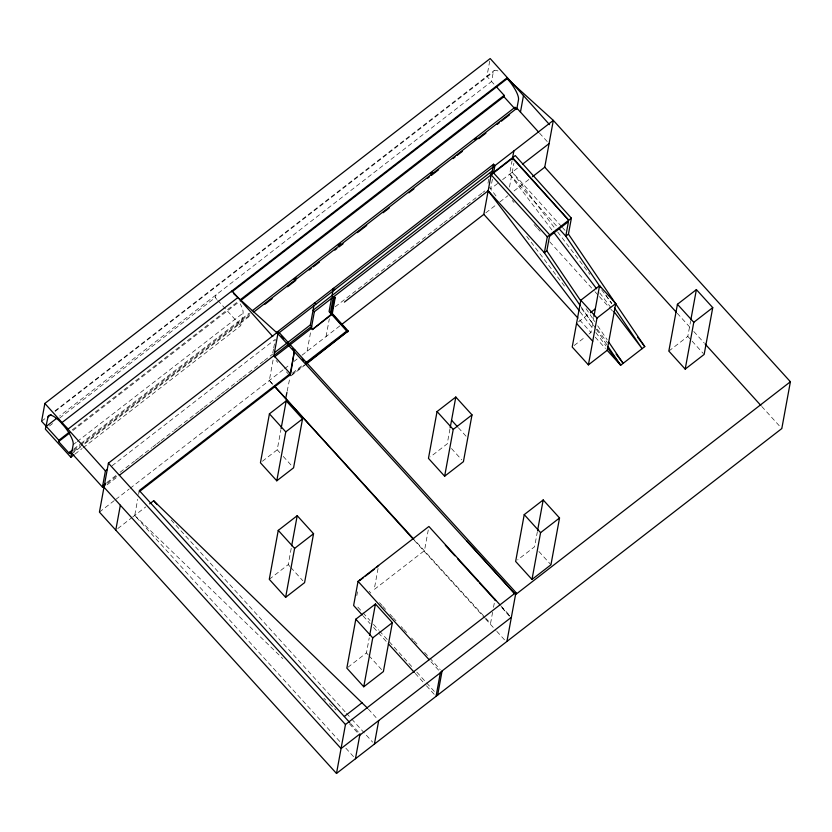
<?xml version="1.0" encoding="UTF-8"?>
<svg xmlns="http://www.w3.org/2000/svg" width="832" height="832" viewBox="0 0 832 832"><rect width="100%" height="100%" fill="white"/><g stroke="black" fill="none" stroke-linecap="round" stroke-linejoin="round"><path stroke-width="0.62" stroke-dasharray="4.16 3.12" d="M339.747 741.458L134.732 515.434L137.696 499.314M138.601 494.354L139.058 491.868M83.148 447.751L240.739 325.697L243.048 313.134A19.323 5.699 52.2 0 0 240.302 303.919M272.792 352.955L273.478 349.242M273.707 348.015L275.288 339.362L111.55 466.18M272.782 384.353L269.308 380.515L273.27 358.935M262.413 461.25L277.222 449.79L280.904 429.718M307.112 351.239L310.835 330.928M326.061 336.565L329.326 318.781M269.277 579.311L288.226 564.626L291.221 548.319M356.824 595.556L357.51 591.833M378.061 568.464L374.192 589.555L424.476 550.607L428.355 529.516M347.818 667.358L366.465 652.922L369.221 637.874M489.715 61.09L486.918 76.357L494.936 85.197M497.942 70.97A19.323 5.699 52.2 0 0 493.314 72.041L491.577 81.494L59.561 416.083M487.989 183.217L488.883 178.308M492.409 179.192L490.63 188.895L497.692 198.182M449.966 428.917L447.231 443.83L430.435 456.841M551.928 229.954L509.59 174.21L512.034 160.878M509.506 187.034L513.874 163.228M492.596 612.279L490.547 623.449L414.731 540.197M493.511 607.318L494.426 602.358M537.389 531.565L534.602 546.749L517.639 559.884M589.004 334.017L590.98 332.488L593.715 317.585M668.845 351.083L687.804 336.409L690.591 321.225M287.175 391.186L289.879 377.738M59.686 418.049L215.238 297.575L216.143 294.819M41.6 421.252L45.708 418.07M54.943 410.925L494.083 70.637M55.172 411.382L493.314 72.041M49.452 425.974L52.52 423.592M72.186 429.936L238.41 301.194M72.966 430.466L239.2 301.725M73.174 444.704L76.242 442.322M77.262 441.532L243.048 313.134M73.767 449.01L79.924 444.246M80.954 443.456L249.226 313.123M73.528 450.341L79.685 445.567M80.704 444.777L250.016 313.654M73.674 451.526L250.754 314.371M71.438 454.147L80.652 447.013M84.739 443.841L250.567 315.411M74.963 454.095L82.118 448.542M106.787 482.591L115.991 475.457M120.089 472.285L134.41 461.188M135.439 460.398L138.507 458.026M139.526 457.226L151.809 447.72M152.838 446.93L155.906 444.548M156.926 443.758L159.994 441.376M161.023 440.586L173.306 431.07M174.325 430.279L177.393 427.898M178.422 427.107L198.89 411.258M199.909 410.467L202.977 408.086M204.006 407.295L216.278 397.779M217.308 396.989L220.376 394.618M221.395 393.817L224.474 391.446M225.493 390.655L237.775 381.139M238.794 380.349L241.862 377.967M242.892 377.177L263.359 361.327M264.378 360.537L272.563 354.193M107.557 483.122L117.79 475.197M335.234 306.79L403.874 253.635M404.893 252.834L421.283 240.146M422.313 239.346L438.703 226.658M439.733 225.857L442.801 223.475M443.83 222.685L456.123 213.169M457.142 212.368L460.221 209.986M461.24 209.196L481.738 193.326M482.758 192.535L484.806 190.944M107.068 484.827L118.321 476.112M497.609 183.487L490.63 188.895L489.32 187.45M502.601 179.618L518.378 167.398M99.424 512.096L114.774 500.198M115.804 499.408L129.106 489.102M130.135 488.311L283.608 369.439M284.638 368.649L289.744 364.697M293.831 361.535L297.918 358.363M301.995 355.202L340.413 325.458M485.846 212.815L495.872 205.046M499.886 201.937L507.915 195.718M514.051 190.965L529.402 179.078M292.552 372.986L303.805 364.281M292.105 374.41L304.377 364.905M290.95 375.908L305.219 364.853M117.77 528.57L131.737 517.754M132.735 516.984L145.714 506.938M578.531 321.88L589.389 313.466M574.194 345.498L585.062 337.085M134.732 515.434L282.87 658.632M323.856 698.266L325.728 700.066M329.451 703.664L335.972 709.977M509.538 615.982L500.916 606.507L509.506 616.002M276.089 360.506L277.815 362.398M286.437 371.873L289.026 374.712M269.308 380.515L273.624 385.258M539.531 133.11L548.205 142.678M677.227 313.248L690.3 327.662M693.784 331.5L704.246 343.034M761.769 406.453L781.81 428.553M687.804 336.409L691.246 340.205M692.11 341.151L703.29 353.486M561.527 226.491L512.242 172.151L556.941 230.994M562.39 227.448L564.98 230.308M509.59 174.21L557.138 226.637M512.273 200.522L514.02 202.446M534.061 224.546L536.682 227.438M537.555 228.394L540.166 231.275M549.754 241.852L594.214 290.867M595.088 291.824L598.572 295.672M599.446 296.629L609.908 308.162M610.771 309.119L612.518 311.043M579.665 320.008L590.98 332.488M595.244 337.189L605.467 348.462M458.37 427.731L466.045 436.186M451.485 448.531L461.708 459.794M538.907 551.491L550.95 564.772M500.999 605.956L509.61 615.441M215.238 297.575L216.944 299.447M217.786 300.383L240.739 325.697M414.398 540.478L484.682 617.968M485.545 618.925L495.955 630.396M496.829 631.353L506.376 641.878M277.222 449.79L279.802 452.639M283.244 456.425L291.845 465.92M369.106 591.188L370.833 593.102M379.517 602.67L382.117 605.54M382.98 606.497L385.59 609.367M389.927 614.151L392.527 617.011M393.39 617.968L396.001 620.838M401.201 626.579L402.938 628.493M403.801 629.45L407.274 633.277M411.611 638.061L413.348 639.974M414.211 640.931L417.685 644.758M424.632 652.402L428.969 657.186M429.832 658.143L440.242 669.625M430.924 661.7L439.608 671.258M357.833 607.1L362.17 611.884M363.043 612.841L369.98 620.495M373.454 624.322L378.654 630.063M379.527 631.02L413.358 668.314M416.832 672.142L435.053 692.234M363.168 616.002L370.105 623.657M373.578 627.484L386.589 641.826M415.22 673.39L425.63 684.871M426.504 685.828L434.304 694.439M288.226 564.626L289.952 566.519M290.815 567.476L302.858 580.757M366.465 652.922L368.15 654.794M369.002 655.72L381.69 669.718M368.399 709.134L377.874 719.576M171.142 519.99L345.613 712.348M346.486 713.305L350.854 718.12M351.728 719.077L372.663 742.165M350.553 723.445L359.154 732.93M349.45 723.819L358.051 733.304M345.852 748.186L353.704 756.839M557.721 232.024L589.878 274.352M601.64 289.827L611.832 303.254M599.768 292.916L610.75 307.372M526.708 236.371L565.916 287.986M581.599 308.63L594.142 325.146M597.282 329.274L607.474 342.701M580.133 311.854L591.926 327.371M595.837 332.53L606.029 345.946M605.769 295.09L611.582 303.67M586.082 308.703L594.807 321.558M597.719 325.842L607.173 339.768M581.069 306.842L595.494 328.11M596.222 329.181L607.89 346.382"/><path stroke-width="1.25" d="M290.514 374.566L294.289 351.707M549.526 124.634L490.183 58.552L44.866 403.447L41.6 421.252L58.843 440.263L58.604 441.594L69.42 453.513L69.67 452.192L72.748 449.81M73.934 454.886L70.866 457.267L45.365 429.146L47.996 416.946L51.074 414.565M70.866 457.267L73.174 444.704A19.323 5.699 52.2 0 0 61.922 423.55A19.323 5.699 52.2 0 0 47.996 416.946M71.625 453.107L102.45 487.084L105.414 470.933L107.463 469.331M506.938 641.441L515.923 592.509L278.283 331.594L108.41 463.164L99.424 512.096L336.492 773.448L781.81 428.553L790.4 381.753L553.332 120.39L507.239 78.655L507.437 77.563L62.119 422.469L61.922 423.55L68.047 429.104L237.921 297.523M115.783 530.119L120.349 505.232M276.546 332.498L493.584 164.216L494.894 165.651L493.563 172.921M278.283 331.594L273.874 355.628L290.264 373.63L139.298 490.547L349.69 722.498M269.422 413.858L260.437 462.779L276.786 480.802L293.571 467.813L302.546 418.881L286.198 400.858L269.422 413.858L285.771 431.881L276.786 480.802M289.89 375.658L294.674 349.586M281.133 428.459L286.198 400.858M274.612 352.612L310.367 324.917L313.945 305.427M274.529 356.876L311.303 328.39L314.361 311.709L333.32 297.034L330.387 312.998M311.303 328.39L312.364 329.555L332.301 313.508L348.161 330.99L306.238 364.073M278.252 530.379L269.277 579.311L285.626 597.334L304.574 582.65L313.56 533.718L297.211 515.694L278.252 530.379L294.601 548.402L285.626 597.334M331.562 298.043L329.077 311.553L347.308 331.656M331.448 314.174L334.381 298.199L335.234 297.544L334.173 296.369L512.512 158.246L568.714 220.21L512.626 157.633M312.364 329.555L332.176 314.215L335.234 297.544M291.678 545.802L297.211 515.694M500.146 604.999L428.906 526.469L358.051 581.35L353.621 605.478L362.294 615.046M359.663 580.102L359.559 580.674L363.553 577.574M355.815 619.195L346.84 668.117L363.761 686.774L383.386 671.58L392.361 622.658L375.44 604.001L355.815 619.195L372.746 637.853L363.761 686.774M336.492 773.448L345.467 724.526L515.923 592.509M378.622 565.417L376.522 567.528M369.689 635.357L375.44 604.001M355.451 758.763L360.017 733.876L341.058 748.561L104 487.209M374.4 744.089L378.726 720.522M437.05 411.559L428.459 458.37L444.642 476.216L463.414 461.677L472.004 414.877L455.811 397.03L437.05 411.559L453.232 429.406L444.642 476.216M314.361 311.709L313.061 310.274L489.902 172.775L492.367 170.872L493.667 172.307L515.278 155.574L571.376 218.15L568.443 234.114L565.791 236.174L558.875 228.55M240.219 300.924L503.922 96.689L504.171 95.368L496.61 87.038M341.432 324.657L483.839 214.365L491.098 174.834M491.577 175.167L493.584 164.216M450.195 427.679L455.811 397.03M272.75 336.492L231.993 290.888L231.795 291.98L507.239 78.655A19.323 5.699 52.2 0 1 518.492 99.809L516.755 109.252L514.987 107.297L514.738 108.618L503.922 96.689M520.458 112.081L523.536 95.316M512.252 159.661L513.854 150.977M436.041 696.353L440.471 672.214L511.326 617.334M437.653 695.105L442.083 670.966M532.47 176.706L544.752 167.19L553.332 120.39L277.898 333.715L233.542 293.561M580.341 305.781L544.367 252.762L547.3 236.798L571.376 218.15M544.367 252.762L546.832 250.858L549.765 234.884L492.253 171.486M494.874 599.882L494.978 599.31M524.233 514.623L515.642 561.434L531.991 579.457L550.95 564.772L559.541 517.972L543.192 499.949L524.233 514.623L540.582 532.657L531.991 579.457M537.618 530.306L543.192 499.949M580.809 300.227L572.218 347.027L588.401 364.874L607.173 350.334L615.763 303.534L599.57 285.688L580.809 300.227L596.991 318.074L588.401 364.874M593.944 316.347L599.57 285.688M677.435 304.283L668.845 351.083L685.194 369.117L704.153 354.432L712.743 307.632L696.394 289.609L677.435 304.283L693.784 322.306L685.194 369.117M690.82 319.966L696.394 289.609M285.698 398.518L286.926 392.402M46.259 426.39L56.493 418.465M58.843 440.263L69.108 432.318M240.469 299.603L504.171 95.368M58.604 441.594L69.888 432.848M252.304 310.742L514.987 107.297M294.133 279.479L296.182 277.888M338.26 245.305L340.309 243.714M430.602 173.784L432.65 172.193M474.718 139.61L476.778 138.018M253.843 311.99L516.942 108.212L538.668 132.163M264.95 304.273L272.147 298.698M287.57 286.759L295.786 280.384M309.15 270.036L311.199 268.445M313.258 266.854L319.426 262.08M334.838 250.141L336.898 248.55M338.957 246.958L343.065 243.776M357.448 232.627L366.704 225.462M383.146 212.732L389.314 207.948M408.845 192.826L413.982 188.854M427.336 178.506L429.395 176.904M431.454 175.313L438.641 169.749M453.034 158.6L455.094 157.009M457.142 155.418L462.28 151.434M478.733 138.705L485.919 133.13M497.224 124.374L499.283 122.782M501.342 121.191L509.558 114.816M102.69 485.763L105.758 483.382M102.45 487.084L105.518 484.702M119.35 475.311L311.678 326.352L310.367 324.917M344.417 302.099L488.176 190.757L544.378 252.72M522.475 164.226L549.068 143.624M139.058 491.868L290.025 374.951M305.843 362.69L346.736 331.022M306.415 363.324L348.161 330.99M149.698 503.838L153.691 500.75L367.546 708.188M285.771 431.881L302.546 418.881M549.505 236.309L568.454 221.624L565.791 236.174L600.683 287.591M590.377 312.707L595.317 308.88M294.601 548.402L313.56 533.718M453.232 429.406L472.004 414.877M596.991 318.074L615.763 303.534M568.443 234.114L644.769 346.601L620.693 365.248L607.173 350.334M365.55 576.035L374.525 569.078M693.784 322.306L712.743 307.632M372.746 637.853L392.361 622.658M540.582 532.657L559.541 517.972M344.427 716.404L362.378 702.499M515.528 594.641L790.4 381.753M359.778 735.207L440.367 672.786M274.487 386.204L413.858 539.24M544.752 167.19L676.354 312.281M705.11 343.99L760.895 405.496M489.788 173.389L547.3 236.798M483.839 214.365L577.918 318.084M576.555 323.419L592.738 341.255M334.651 289.765L333.351 288.319L332.01 295.589L334.381 298.199M451.558 420.222L457.527 426.795M332.176 314.215L348.036 331.698M314.392 303.004L315.702 304.439M311.438 327.683L312.499 328.848M281.081 336.159L283.691 339.04M292.417 348.65L294.154 350.574M301.995 359.216L303.742 361.14M466.721 540.831L514.654 593.674L276.588 332.28M445.328 545.251L454.886 555.786M457.496 558.667L478.296 581.526M479.232 582.629L495.654 600.652M274.518 386.266L413.525 539.521M358.051 581.35L429.198 659.786M388.326 643.739L414.357 672.433M153.691 500.75L157.186 504.598M108.41 463.164L345.467 724.526M44.866 403.447L105.414 470.912M69.67 452.192L71.438 454.147M637.718 337.314L644.769 346.601M553.498 232.014L596.638 288.787M613.891 311.501L642.117 348.66L614.494 307.954M616.106 354.047L623.158 363.345L608.618 341.91M488.166 190.798L579.342 310.825M607.599 348.005L620.693 365.248L607.89 346.382M546.832 250.858L580.996 301.205"/></g></svg>
